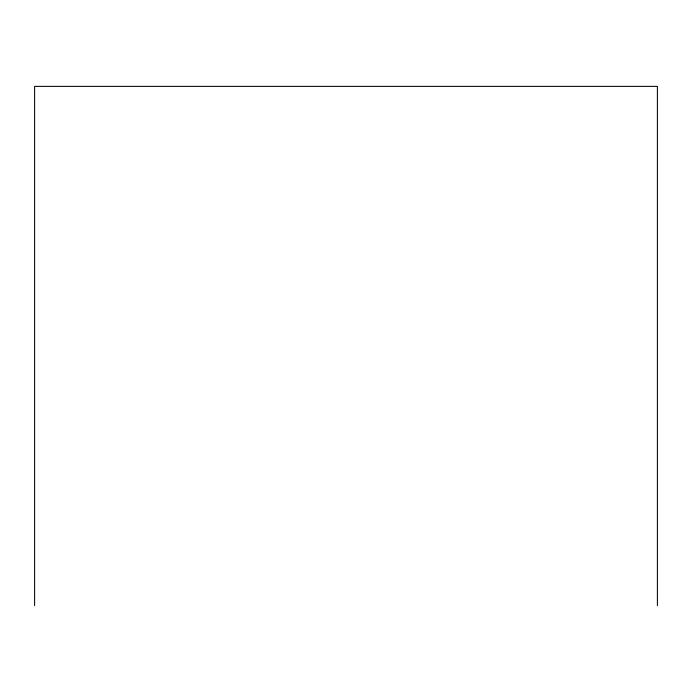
<?xml version="1.0" encoding="UTF-8"?>
<svg xmlns="http://www.w3.org/2000/svg" width="692" height="692" viewBox="0 0 692 692"><rect width="100%" height="100%" fill="white"/><g stroke="black" fill="none" stroke-linecap="round" stroke-linejoin="round"><path stroke-width="1.04" d="M657.4 605.63L657.4 86.37L34.6 86.37L34.6 605.63"/></g></svg>
